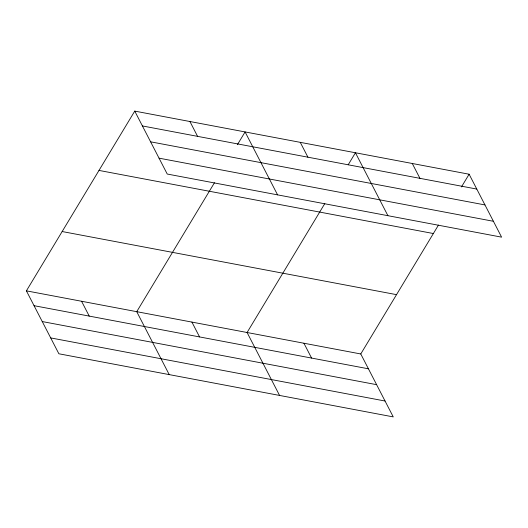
<?xml version="1.0" encoding="UTF-8"?>
<svg xmlns="http://www.w3.org/2000/svg" width="528" height="528" viewBox="0 0 528 528"><rect width="100%" height="100%" fill="white"/><g stroke="black" fill="none" stroke-linecap="round" stroke-linejoin="round"><path stroke-width="0.79" d="M26.4 290.849L360.769 353.965L393.248 416.896L58.879 353.78L26.4 290.849L134.752 111.104L469.121 174.22L501.6 237.151L167.231 174.035L134.752 111.104M214.447 182.774L136.739 311.678L169.224 374.609M237.428 144.646L245.091 131.934L277.576 194.865M324.786 203.603L247.084 332.501L279.563 395.432M348.196 164.769L355.436 152.764L387.915 215.695M360.769 353.965L438.471 225.067M461.459 186.932L469.121 174.22M142.408 125.941L476.777 189.064M150.599 141.814L484.968 204.93M159.04 158.162L493.409 221.285M98.993 170.419L433.363 233.534M62.159 231.535L396.521 294.65M34.056 305.686L368.425 368.801M42.253 321.559L376.616 384.674M50.688 337.907L385.057 401.023M412.276 163.495L419.938 178.332M300.26 142.349L307.923 157.186M189.922 121.519L197.578 136.356M303.923 343.233L311.586 358.07M191.915 322.087L199.571 336.93M81.569 301.264L89.232 316.1"/></g></svg>
